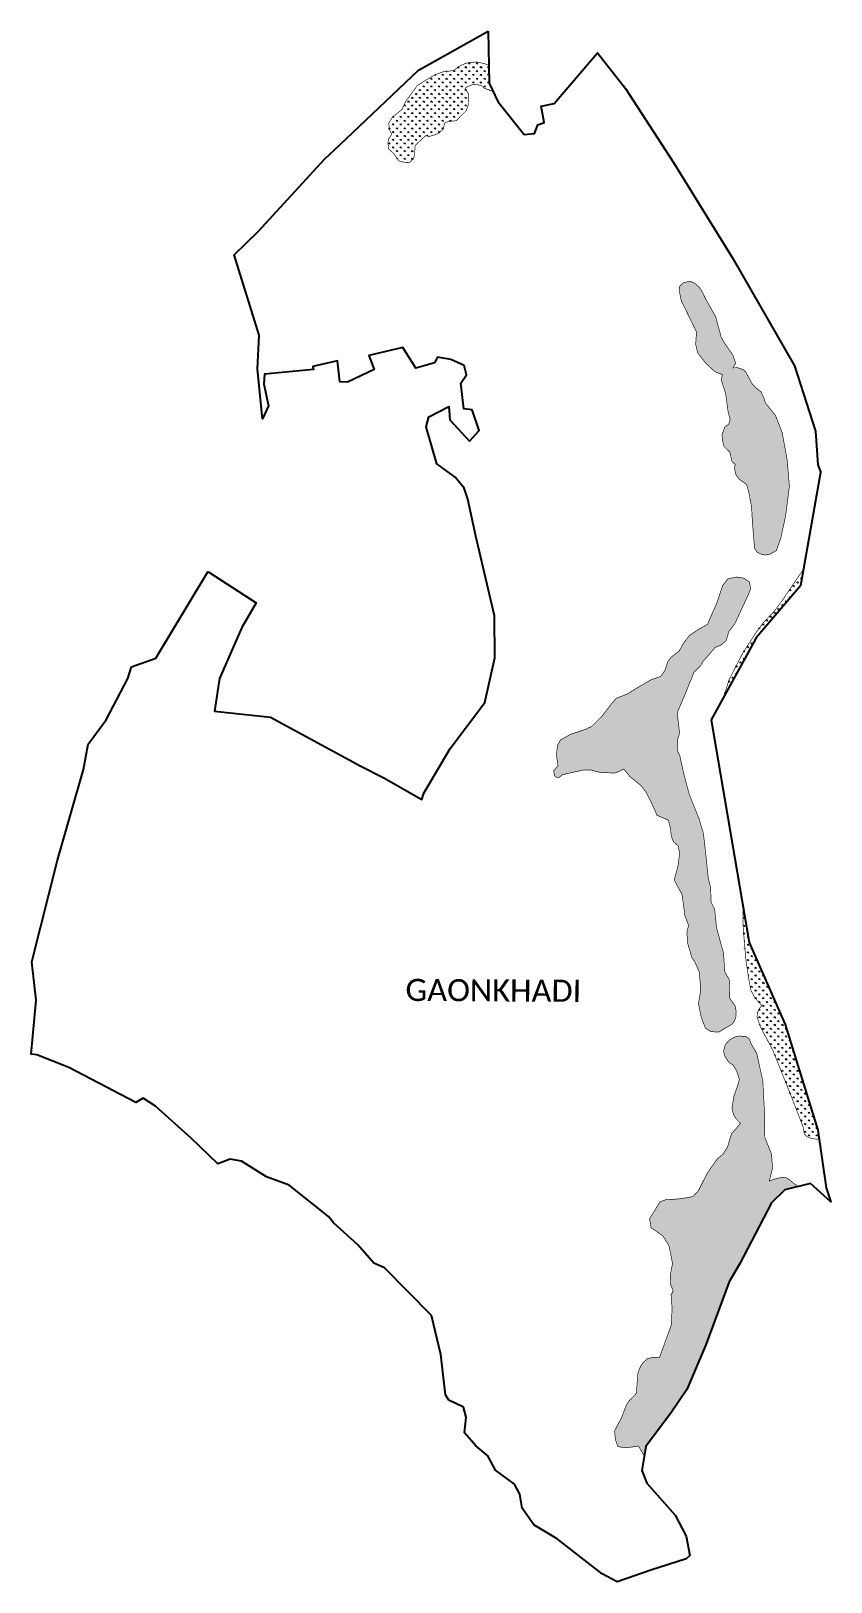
# Model space of a CAD drawing. Header units: metres. Extents: x 319662 to 323428, y 1852503 to 1859804.
import ezdxf

# ---------------------------------------------------------------- set-up
doc = ezdxf.new("R2010")
doc.units = ezdxf.units.M
for name, color, linetype in [('MANGROOVES', 112, 'Continuous'), ('village', 3, 'Continuous'), ('VILLAGE NAME', 250, 'Continuous')]:
    doc.layers.add(name, color=color, linetype=linetype)
doc.styles.get("Standard").update_dxf_attribs({"font": 'simplex.shx'})
pattern_1 = [(89.6500702, (0, 0), (-14.05550034, 14.22824339), [3.75, -24.53427126]), (44.6500702, (0, 0), (-14.05550034, 14.2282434), [3.75, -16.25]), (134.6500702, (0, 0), (-14.2282434, -14.05550034), [3.75, -16.25])]

msp = doc.modelspace()

# ---------------------------------------------------------------- hatches: boundary and pattern name
at = {"layer": 'MANGROOVES'}
h = msp.add_hatch(dxfattribs=at)
h.set_pattern_fill('GRASS', color=256)
h.paths.add_polyline_path([(321689.5, 1859408.1), (321710.7, 1859429), (321723.1, 1859463.5), (321722.7, 1859507), (321705.7, 1859533.8), (321711.7, 1859539.7), (321734.2, 1859549.3), (321752.4, 1859553.9), (321782.9, 1859546.5), (321795.1, 1859535), (321831, 1859521.7), (321835.5, 1859522.4), (321818.7, 1859557.8), (321817.2, 1859641.1), (321802.4, 1859648.9), (321760.6, 1859658.4), (321713.6, 1859653.7), (321678.8, 1859639.1), (321652.3, 1859618), (321599.8, 1859611.5), (321562.4, 1859597.4), (321517.8, 1859570.6), (321481.3, 1859547.9), (321445.4, 1859499.3), (321425.3, 1859471.9), (321409, 1859435.6), (321391.2, 1859420.9), (321363.5, 1859397.4), (321346, 1859370.5), (321348.8, 1859341.9), (321360.5, 1859318.1), (321346, 1859297.5), (321341.6, 1859278.5), (321346.1, 1859248.4), (321367.2, 1859229.7), (321394.1, 1859192.5), (321409.7, 1859188.3), (321431.4, 1859184.1), (321448, 1859187.4), (321464.8, 1859208.3), (321468.4, 1859235.6), (321470.6, 1859265.9), (321520.6, 1859312.1), (321535.5, 1859307.3), (321574.9, 1859319.3), (321602.2, 1859341.5), (321610.5, 1859373.3), (321634.3, 1859379.5), (321664.2, 1859381.8)])
h = msp.add_hatch(dxfattribs=at)
h.set_pattern_fill('GRASS', color=256, scale=20, angle=-0.34993)
h.set_pattern_definition(pattern_1)
h.paths.add_polyline_path([(322783.7, 1858618.5), (322763.3, 1858626), (322733.7, 1858619.2), (322715.4, 1858602.4), (322713.1, 1858585.5), (322722.8, 1858535.4), (322780.3, 1858417.4), (322794.9, 1858387.2), (322791, 1858329.1), (322800.3, 1858289.5), (322839.6, 1858239.2), (322881.9, 1858200.3), (322917.4, 1858185.8), (322910.8, 1858161.5), (322932.1, 1858097.8), (322943.8, 1858011.4), (322953.5, 1857974), (322946.9, 1857954.5), (322927.6, 1857937.9), (322915.3, 1857904.1), (322916.9, 1857878.5), (322924.1, 1857848.5), (322952.2, 1857820.8), (322962.3, 1857775.6), (322977.9, 1857765.1), (322973.4, 1857751.3), (322979.3, 1857717.4), (322994.8, 1857695.2), (323031.1, 1857668.9), (323041.4, 1857630.9), (323054.4, 1857562.7), (323058.3, 1857488.7), (323068.4, 1857369.3), (323080.1, 1857351.4), (323096.7, 1857342), (323117.7, 1857337.3), (323139.9, 1857340.6), (323170.9, 1857358.2), (323192.1, 1857417.6), (323214.4, 1857521.2), (323232.2, 1857660.7), (323222.1, 1857781.8), (323198.6, 1857913.3), (323166.9, 1857994.2), (323119.1, 1858053.7), (323112.3, 1858077.2), (323098.1, 1858106.4), (323073, 1858125.2), (323055.8, 1858145.7), (323027.8, 1858197.2), (323016.2, 1858209.9), (322990.2, 1858218.7), (322967.6, 1858218.4), (322979.5, 1858240.5), (322965.8, 1858278.9), (322927.1, 1858334.6), (322911.1, 1858363.6), (322885.2, 1858459.2), (322839.6, 1858540), (322823.8, 1858572.6), (322808.7, 1858597.9)])
h = msp.add_hatch(dxfattribs=at)
h.set_pattern_fill('GRASS', color=256, scale=20, angle=-0.34993)
h.set_pattern_definition(pattern_1)
h.paths.add_polyline_path([(322918.1, 1857194), (322943.6, 1857225.8), (322982.3, 1857233.5), (323016.7, 1857228.7), (323044.2, 1857210.1), (323050.5, 1857177.7), (323035, 1857142.2), (322975.4, 1857013.6), (322947.3, 1856977.6), (322934.4, 1856933.3), (322907.9, 1856911.9), (322883.7, 1856902.7), (322824, 1856834.1), (322815.2, 1856817.7), (322782.6, 1856783.9), (322739.7, 1856678.7), (322704.1, 1856594), (322715.5, 1856498.2), (322704.3, 1856463.8), (322704.6, 1856418.3), (322716.5, 1856391.4), (322736.8, 1856300.6), (322761, 1856210.6), (322807.4, 1856094.4), (322827.8, 1856025.8), (322850.7, 1855816.1), (322862, 1855770), (322863.2, 1855704.5), (322880.6, 1855668.8), (322889.4, 1855582.7), (322922.1, 1855463.9), (322928.1, 1855376.2), (322948.8, 1855338.8), (322951.5, 1855251.3), (322977, 1855214.5), (322981.8, 1855188.7), (322980.1, 1855161.6), (322972.5, 1855141.3), (322961.9, 1855128.1), (322922.6, 1855105.5), (322900.9, 1855091.7), (322863.2, 1855093.4), (322836.8, 1855110.3), (322826.5, 1855137.2), (322816.3, 1855165.8), (322804.1, 1855226.8), (322812.9, 1855275.6), (322812.7, 1855319.3), (322807.9, 1855374.8), (322788, 1855420.1), (322773.2, 1855442.3), (322753.5, 1855508.9), (322749.5, 1855563), (322758, 1855593.4), (322740.8, 1855637.7), (322726.5, 1855741.3), (322704.8, 1855778.8), (322690.3, 1855808.5), (322708, 1855874.5), (322715.8, 1855935.7), (322707.8, 1855968.8), (322686, 1855988.2), (322676.1, 1856014.4), (322672.3, 1856052.7), (322662.4, 1856089), (322609, 1856112.2), (322584.5, 1856167.9), (322556.2, 1856223.1), (322533.6, 1856251.8), (322480.6, 1856295.4), (322452.7, 1856329.7), (322413.2, 1856311.3), (322345.6, 1856312.9), (322297.1, 1856325.3), (322264.1, 1856325.5), (322225.2, 1856317), (322164.6, 1856303.6), (322148.1, 1856290.4), (322134, 1856291.7), (322126, 1856299), (322122.6, 1856321.7), (322142.9, 1856345.7), (322135.2, 1856398.1), (322141.4, 1856442.8), (322154.4, 1856466.8), (322204.2, 1856494.3), (322272, 1856516.7), (322301, 1856529.9), (322349.5, 1856577.9), (322389.7, 1856630.6), (322416.8, 1856663), (322466.9, 1856681.8), (322531.5, 1856721.7), (322584, 1856751.5), (322626.9, 1856765.9), (322646, 1856793.9), (322661, 1856837.6), (322677.2, 1856857.6), (322713.6, 1856885.6), (322731.9, 1856919.7), (322762.3, 1856959.7), (322807.9, 1856989.1), (322847.1, 1857011.3), (322873.7, 1857073.8), (322889.5, 1857108.8), (322902.3, 1857146)])
h = msp.add_hatch(dxfattribs=at)
h.set_pattern_fill('GRASS', color=256)
h.paths.add_polyline_path([(323284.6, 1857193), (323298.2, 1857270), (323204.7, 1857132), (323158.8, 1857069.8), (323109.8, 1857019.2), (323077.4, 1856975.3), (323011.9, 1856874.1), (322948.6, 1856751), (322923.4, 1856669.5), (323076, 1856948.2)])
h = msp.add_hatch(dxfattribs=at)
h.set_pattern_fill('GRASS', color=256)
h.paths.add_polyline_path([(323212.5, 1855126.9), (323043.3, 1855513.1), (323013, 1855690.6), (323014.8, 1855581.8), (323027.7, 1855431), (323040.6, 1855343.5), (323051.8, 1855286.3), (323070.8, 1855251.8), (323101.9, 1855217.4), (323092, 1855203.2), (323081.6, 1855184.5), (323080.1, 1855162.6), (323095, 1855118.4), (323155.2, 1855003.9), (323236.6, 1854800.9), (323297.7, 1854643), (323302.5, 1854612.2), (323316.2, 1854598.7), (323334.9, 1854591), (323359.5, 1854587.3), (323372.3, 1854589.7), (323366.5, 1854629.7)])
h = msp.add_hatch(dxfattribs=at)
h.set_pattern_fill('GRASS', color=256)
h.paths.add_polyline_path([(323148.8, 1854288.3), (323211, 1854349.5), (323275.8, 1854365.2), (323254.7, 1854378), (323227.1, 1854400.6), (323216.4, 1854406.5), (323196.5, 1854408), (323158.4, 1854398.5), (323137.9, 1854390.4), (323152.9, 1854450.9), (323148.4, 1854517.1), (323116.7, 1854595.6), (323115.9, 1854700), (323107.1, 1854862), (323078.2, 1854992.4), (323053.6, 1855033.5), (323043.5, 1855059.8), (323026.1, 1855071.6), (322993, 1855072.7), (322973, 1855067.5), (322951.5, 1855055.5), (322930.9, 1855033.2), (322921.9, 1855000.7), (322928.7, 1854978.6), (322945.6, 1854951.5), (322967.3, 1854936), (322983.9, 1854908.7), (322997, 1854869.4), (322989.9, 1854842.8), (322971.1, 1854789.7), (322962, 1854734.8), (322968.6, 1854704.9), (322981.8, 1854682.4), (323002.1, 1854661.8), (322959.3, 1854612.1), (322940.8, 1854549.8), (322919.3, 1854517.2), (322892.1, 1854493.8), (322849.2, 1854433.3), (322823.1, 1854383.5), (322803.9, 1854344.7), (322778.4, 1854317.4), (322750.3, 1854312), (322705.9, 1854305.7), (322650.8, 1854302.7), (322623.3, 1854292.2), (322574.2, 1854213.8), (322581.1, 1854170.4), (322612.4, 1854149.4), (322636.2, 1854132.3), (322664.3, 1854088.7), (322672.2, 1854054.4), (322682, 1854001.7), (322671.5, 1853947.8), (322673.2, 1853903.5), (322685.1, 1853873.2), (322675.3, 1853854.3), (322680, 1853793.2), (322676.5, 1853712.9), (322620.3, 1853558.9), (322591.2, 1853561.1), (322563.6, 1853553.8), (322542.9, 1853535.3), (322530.7, 1853516.4), (322519.3, 1853489.5), (322511.6, 1853390.5), (322478.2, 1853356.3), (322463.8, 1853333.9), (322443.1, 1853278.1), (322409.6, 1853215.2), (322412.9, 1853173.5), (322425.1, 1853140.3), (322459.6, 1853134.4), (322494.4, 1853138.7), (322521.5, 1853143), (322548.7, 1853097.1), (322555.8, 1853140.6), (322677.6, 1853301.8), (322750.2, 1853408.5), (322839.1, 1853619.1), (322948.9, 1853916.5), (322997.9, 1853999.2)])

# ---------------------------------------------------------------- linework, layer by layer
at = {"color": 3, "flags": 128}
msp.add_lwpolyline([(321486.5, 1859619), (321814.1, 1859804)], dxfattribs=at)
at = {"layer": 'MANGROOVES', "const_width": 3.02, "flags": 128}
for points in [[(321835.5, 1859522.4), (321831, 1859521.7), (321795.1, 1859535), (321782.9, 1859546.5), (321752.4, 1859553.9), (321734.2, 1859549.3), (321711.7, 1859539.7), (321705.7, 1859533.8), (321722.7, 1859507), (321723.1, 1859463.5), (321710.7, 1859429), (321689.5, 1859408.1), (321664.2, 1859381.8), (321634.3, 1859379.5), (321610.5, 1859373.3), (321602.2, 1859341.5), (321574.9, 1859319.3), (321535.5, 1859307.3), (321520.6, 1859312.1), (321470.6, 1859265.9), (321468.4, 1859235.6), (321464.8, 1859208.3), (321448, 1859187.4), (321431.4, 1859184.1), (321409.7, 1859188.3), (321394.1, 1859192.5), (321367.2, 1859229.7), (321346.1, 1859248.4), (321341.6, 1859278.5), (321346, 1859297.5), (321360.5, 1859318.1), (321348.8, 1859341.9), (321346, 1859370.5), (321363.5, 1859397.4), (321391.2, 1859420.9), (321409, 1859435.6), (321425.3, 1859471.9), (321445.4, 1859499.3), (321481.3, 1859547.9), (321517.8, 1859570.6), (321562.4, 1859597.4), (321599.8, 1859611.5), (321652.3, 1859618), (321678.8, 1859639.1), (321713.6, 1859653.7), (321760.6, 1859658.4), (321802.4, 1859648.9), (321817.2, 1859641.1)], [(322919.9, 1856657.9), (322948.6, 1856751), (323011.9, 1856874.1), (323077.4, 1856975.3), (323109.8, 1857019.2), (323158.8, 1857069.8), (323204.7, 1857132), (323299.5, 1857271.9)], [(323372.3, 1854589.7), (323359.5, 1854587.3), (323334.9, 1854591), (323316.2, 1854598.7), (323302.5, 1854612.2), (323297.7, 1854643), (323236.6, 1854800.9), (323155.2, 1855003.9), (323095, 1855118.4), (323080.1, 1855162.6), (323081.6, 1855184.5), (323092, 1855203.2), (323101.9, 1855217.4), (323070.8, 1855251.8), (323051.8, 1855286.3), (323040.6, 1855343.5), (323027.7, 1855431), (323014.8, 1855581.8), (323013, 1855690.6)], [(323275.8, 1854365.2), (323254.7, 1854378), (323227.1, 1854400.6), (323216.4, 1854406.5), (323196.5, 1854408), (323158.4, 1854398.5), (323137.9, 1854390.4), (323152.9, 1854450.9), (323148.4, 1854517.1), (323116.7, 1854595.6), (323115.9, 1854700), (323107.1, 1854862), (323078.2, 1854992.4), (323053.6, 1855033.5), (323043.5, 1855059.8), (323026.1, 1855071.6), (322993, 1855072.7), (322973, 1855067.5), (322951.5, 1855055.5), (322930.9, 1855033.2), (322921.9, 1855000.7), (322928.7, 1854978.6), (322945.6, 1854951.5), (322967.3, 1854936), (322983.9, 1854908.7), (322997, 1854869.4), (322989.9, 1854842.8), (322971.1, 1854789.7), (322962, 1854734.8), (322968.6, 1854704.9), (322981.8, 1854682.4), (323002.1, 1854661.8), (322959.3, 1854612.1), (322940.8, 1854549.8), (322919.3, 1854517.2), (322892.1, 1854493.8), (322849.2, 1854433.3), (322823.1, 1854383.5), (322803.9, 1854344.7), (322778.4, 1854317.4), (322750.3, 1854312), (322705.9, 1854305.7), (322650.8, 1854302.7), (322623.3, 1854292.2), (322574.2, 1854213.8), (322581.1, 1854170.4), (322612.4, 1854149.4), (322636.2, 1854132.3), (322664.3, 1854088.7), (322672.2, 1854054.4), (322682, 1854001.7), (322671.5, 1853947.8), (322673.2, 1853903.5), (322685.1, 1853873.2), (322675.3, 1853854.3), (322680, 1853793.2), (322676.5, 1853712.9), (322620.3, 1853558.9), (322591.2, 1853561.1), (322563.6, 1853553.8), (322542.9, 1853535.3), (322530.7, 1853516.4), (322519.3, 1853489.5), (322511.6, 1853390.5), (322478.2, 1853356.3), (322463.8, 1853333.9), (322443.1, 1853278.1), (322409.6, 1853215.2), (322412.9, 1853173.5), (322425.1, 1853140.3), (322459.6, 1853134.4), (322494.4, 1853138.7), (322521.5, 1853143), (322548.7, 1853097.1)]]:
    msp.add_lwpolyline(points, dxfattribs=at)
msp.add_lwpolyline([(322783.7, 1858618.5), (322763.3, 1858626), (322733.7, 1858619.2), (322715.4, 1858602.4), (322713.1, 1858585.5), (322722.8, 1858535.4), (322780.3, 1858417.4), (322794.9, 1858387.2), (322791, 1858329.1), (322800.3, 1858289.5), (322839.6, 1858239.2), (322881.9, 1858200.3), (322917.4, 1858185.8), (322910.8, 1858161.5), (322932.1, 1858097.8), (322943.8, 1858011.4), (322953.5, 1857974), (322946.9, 1857954.5), (322927.6, 1857937.9), (322915.3, 1857904.1), (322916.9, 1857878.5), (322924.1, 1857848.5), (322952.2, 1857820.8), (322962.3, 1857775.6), (322977.9, 1857765.1), (322973.4, 1857751.3), (322979.3, 1857717.4), (322994.8, 1857695.2), (323031.1, 1857668.9), (323041.4, 1857630.9), (323054.4, 1857562.7), (323058.3, 1857488.7), (323068.4, 1857369.3), (323080.1, 1857351.4), (323096.7, 1857342), (323117.7, 1857337.3), (323139.9, 1857340.6), (323170.9, 1857358.2), (323192.1, 1857417.6), (323214.4, 1857521.2), (323232.2, 1857660.7), (323222.1, 1857781.8), (323198.6, 1857913.3), (323166.9, 1857994.2), (323119.1, 1858053.7), (323112.3, 1858077.2), (323098.1, 1858106.4), (323073, 1858125.2), (323055.8, 1858145.7), (323027.8, 1858197.2), (323016.2, 1858209.9), (322990.2, 1858218.7), (322967.6, 1858218.4), (322979.5, 1858240.5), (322965.8, 1858278.9), (322927.1, 1858334.6), (322911.1, 1858363.6), (322885.2, 1858459.2), (322839.6, 1858540), (322823.8, 1858572.6), (322808.7, 1858597.9)], close=True, dxfattribs=at)
at = {"layer": 'MANGROOVES', "const_width": 3.02}
msp.add_lwpolyline([(322918.1, 1857194), (322943.6, 1857225.8), (322982.3, 1857233.5), (323016.7, 1857228.7), (323044.2, 1857210.1), (323050.5, 1857177.7), (323035, 1857142.2), (322975.4, 1857013.6), (322947.3, 1856977.6), (322934.4, 1856933.3), (322907.9, 1856911.9), (322883.7, 1856902.7), (322824, 1856834.1), (322815.2, 1856817.7), (322782.6, 1856783.9), (322739.7, 1856678.7), (322704.1, 1856594), (322715.5, 1856498.2), (322704.3, 1856463.8), (322704.6, 1856418.3), (322716.5, 1856391.4), (322736.8, 1856300.6), (322761, 1856210.6), (322807.4, 1856094.4), (322827.8, 1856025.8), (322850.7, 1855816.1), (322862, 1855770), (322863.2, 1855704.5), (322880.6, 1855668.8), (322889.4, 1855582.7), (322922.1, 1855463.9), (322928.1, 1855376.2), (322948.8, 1855338.8), (322951.5, 1855251.3), (322977, 1855214.5), (322981.8, 1855188.7), (322980.1, 1855161.6), (322972.5, 1855141.3), (322961.9, 1855128.1), (322922.6, 1855105.5), (322900.9, 1855091.7), (322863.2, 1855093.4), (322836.8, 1855110.3), (322826.5, 1855137.2), (322816.3, 1855165.8), (322804.1, 1855226.8), (322812.9, 1855275.6), (322812.7, 1855319.3), (322807.9, 1855374.8), (322788, 1855420.1), (322773.2, 1855442.3), (322753.5, 1855508.9), (322749.5, 1855563), (322758, 1855593.4), (322740.8, 1855637.7), (322726.5, 1855741.3), (322704.8, 1855778.8), (322690.3, 1855808.5), (322708, 1855874.5), (322715.8, 1855935.7), (322707.8, 1855968.8), (322686, 1855988.2), (322676.1, 1856014.4), (322672.3, 1856052.7), (322662.4, 1856089), (322609, 1856112.2), (322584.5, 1856167.9), (322556.2, 1856223.1), (322533.6, 1856251.8), (322480.6, 1856295.4), (322452.7, 1856329.7), (322413.2, 1856311.3), (322345.6, 1856312.9), (322297.1, 1856325.3), (322264.1, 1856325.5), (322225.2, 1856317), (322164.6, 1856303.6), (322148.1, 1856290.4), (322134, 1856291.7), (322126, 1856299), (322122.6, 1856321.7), (322142.9, 1856345.7), (322135.2, 1856398.1), (322141.4, 1856442.8), (322154.4, 1856466.8), (322204.2, 1856494.3), (322272, 1856516.7), (322301, 1856529.9), (322349.5, 1856577.9), (322389.7, 1856630.6), (322416.8, 1856663), (322466.9, 1856681.8), (322531.5, 1856721.7), (322584, 1856751.5), (322626.9, 1856765.9), (322646, 1856793.9), (322661, 1856837.6), (322677.2, 1856857.6), (322713.6, 1856885.6), (322731.9, 1856919.7), (322762.3, 1856959.7), (322807.9, 1856989.1), (322847.1, 1857011.3), (322873.7, 1857073.8), (322889.5, 1857108.8), (322902.3, 1857146)], close=True, dxfattribs=at)
at = {"layer": 'village', "color": 3}
for points in [[(321814.1, 1859804, 0), (321818.7, 1859557.8, 0), (321859.2, 1859472.2, 0), (321983.1, 1859316.4, 0), (322031.9, 1859321.3, 0), (322048.7, 1859361.8, 0), (322078, 1859373.6, 0), (322064.3, 1859450.2, 0), (322124.2, 1859462.2, 0), (322328.9, 1859701.4, 0), (322461.2, 1859532.7, 0), (322686.6, 1859185.4, 0), (322966, 1858732.7, 0), (323256.4, 1858227.2, 0), (323354.5, 1857921, 0), (323366.5, 1857762.3, 0), (323380.9, 1857725.7, 0), (323378.3, 1857725.7, 0), (323284.6, 1857193, 0), (323076, 1856948.2, 0), (322864.2, 1856561.2, 0), (323043.3, 1855513.1, 0)], [(323043.3, 1855513.1, 0), (323212.5, 1855126.9, 0), (323366.5, 1854629.7, 0), (323405.7, 1854358.9, 0), (323428.1, 1854291.9, 0), (323331.9, 1854378.7, 0), (323211, 1854349.5, 0), (323148.8, 1854288.3, 0), (322997.9, 1853999.2, 0), (322948.9, 1853916.5, 0), (322839.1, 1853619.1, 0), (322750.2, 1853408.5, 0), (322677.6, 1853301.8, 0), (322555.8, 1853140.6, 0), (322537.4, 1853027.9, 0), (322561.7, 1852967.5, 0), (322695, 1852817.3, 0), (322745.7, 1852718.2, 0), (322763.8, 1852627.5, 0), (322746, 1852612.1, 0), (322579.5, 1852558.8, 0), (322421.4, 1852503, 0), (322350.7, 1852541.8, 0), (322138.4, 1852706.7, 0), (322029.2, 1852771.3, 0), (321973.8, 1852850.2, 0), (321963.7, 1852915.7, 0), (321938.7, 1852963.4, 0), (321848.8, 1853029.7, 0), (321812.2, 1853096.9, 0), (321755.7, 1853143.7, 0), (321702.1, 1853205.8, 0), (321709.9, 1853279.1, 0), (321697.4, 1853326.5, 0), (321629.6, 1853359.2, 0), (321613.8, 1853384.6, 0), (321590.9, 1853574.6, 0), (321546.9, 1853757.9, 0), (321326.5, 1853981.5, 0), (321275.4, 1854004.2, 0), (321200.4, 1854090.4, 0), (321086.3, 1854193.9, 0), (321062.9, 1854222.7, 0), (320876.7, 1854371.2, 0), (320770, 1854410.7, 0), (320652.5, 1854483.6, 0), (320600.1, 1854493.4, 0), (320541.3, 1854471.9, 0), (320415.1, 1854592.1, 0), (320248.2, 1854743.6, 0), (320189.7, 1854780.3, 0), (320154.9, 1854760.1, 0), (319840.5, 1854925, 0), (319689.8, 1854984.6, 0), (319661.8, 1854987, 0), (319686.8, 1855241.1, 0), (319665.7, 1855422.2, 0), (319787.2, 1855900.7, 0), (319908.5, 1856327.2, 0), (319930.6, 1856447.3, 0), (320014.9, 1856561.3, 0), (320117.2, 1856755.4, 0), (320134.9, 1856810.6, 0), (320248.9, 1856852, 0), (320494.7, 1857258.7, 0), (320498.5, 1857256.2, 0), (320721.7, 1857112.6, 0), (320654.9, 1856995.8, 0), (320548.8, 1856756, 0), (320524.9, 1856601.6, 0), (320789.7, 1856574.8, 0), (321214.3, 1856343.9, 0), (321322.2, 1856289.2, 0), (321501.8, 1856187.2, 0), (321510.6, 1856216.7, 0), (321635.5, 1856426.1, 0), (321798, 1856643, 0), (321845.6, 1856853, 0), (321844.6, 1857050.3, 0), (321755.5, 1857426.5, 0), (321718.5, 1857599.7, 0), (321700.5, 1857651.5, 0), (321659.2, 1857703.2, 0), (321573, 1857766.1, 0), (321522, 1857941, 0), (321535, 1857987.5, 0), (321629.4, 1858036.1, 0), (321633.3, 1857973.5, 0), (321725.8, 1857873.3, 0), (321771.2, 1857923, 0), (321739.5, 1858020, 0), (321699.4, 1858025.3, 0), (321684.8, 1858146.8, 0), (321711.8, 1858185.9, 0), (321701.4, 1858229.2, 0), (321637.9, 1858257.6, 0), (321575, 1858268.4, 0), (321561.7, 1858241.8, 0), (321473, 1858216.8, 0), (321412.6, 1858313.7, 0), (321252.4, 1858276.4, 0), (321278, 1858210.7, 0), (321152.4, 1858151.5, 0), (321115.6, 1858153.1, 0), (321104.8, 1858252.2, 0), (320988, 1858225.3, 0), (320992.4, 1858210.9, 0), (320760.3, 1858189.4, 0), (320757.9, 1858141.3, 0), (320780, 1858039.1, 0), (320751.7, 1857979.1, 0), (320728.6, 1858212.4, 0), (320735.9, 1858372.8, 0), (320618.9, 1858750.7, 0), (320731.3, 1858860.4, 0), (321045.7, 1859202.1, 0), (321116.5, 1859269, 0), (321486.5, 1859619, 0)]]:
    msp.add_polyline3d(points, dxfattribs=at)

# ---------------------------------------------------------------- texts
at = {"layer": 'VILLAGE NAME', "insert": (321425.2, 1855342.3), "char_height": 104.042, "attachment_point": 1, "rotation": 359.67619}
msp.add_mtext_dynamic_manual_height_columns('{\\fCalibri|b0|i0|c0|p34;GAONKHADI}', width=1335.183, gutter_width=520.2, heights=[0], dxfattribs=at)

doc.saveas('drawing.dxf')
